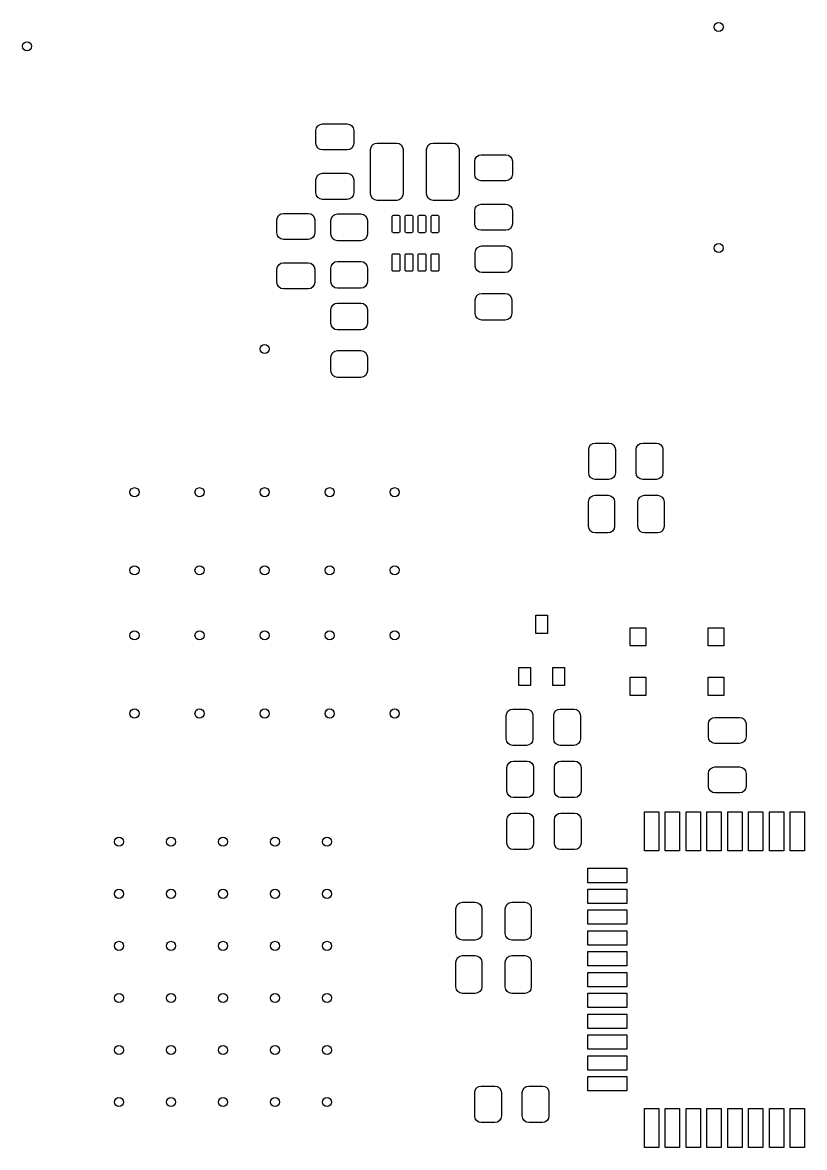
# Model space of a CAD drawing. Header units: inches. Extents: x 0.38 to 5.32, y 0.14 to 3.22.
# Drawn here: x 0.383 to 1.566, y 1.424 to 3.126 of the extents above; entities that cross this region are included whole.
import ezdxf

# ---------------------------------------------------------------- set-up
doc = ezdxf.new("R2010")
doc.units = ezdxf.units.IN
doc.header["$MEASUREMENT"] = 0
doc.layers.add('BLACK', color=250, linetype='CONTINUOUS')

msp = doc.modelspace()

# ---------------------------------------------------------------- linework, layer by layer
at = {"layer": 'BLACK', "linetype": 'CONTINUOUS'}
for p, q in [((0.8272, 2.9628), (0.828, 2.9666)), ((0.8272, 2.9431), (0.8272, 2.9628)), ((0.828, 2.9666), (0.8301, 2.9698)), ((0.8301, 2.9698), (0.8333, 2.9719)), ((0.8333, 2.9719), (0.837, 2.9727)), ((0.837, 2.9727), (0.8744, 2.9727)), ((0.8744, 2.9727), (0.8782, 2.9719)), ((0.8782, 2.9719), (0.8814, 2.9698)), ((0.8814, 2.9698), (0.8835, 2.9666)), ((0.8835, 2.9666), (0.8843, 2.9628)), ((0.8843, 2.9628), (0.8843, 2.9431)), ((0.828, 2.9394), (0.8272, 2.9431)), ((0.8301, 2.9362), (0.828, 2.9394)), ((0.8333, 2.9341), (0.8301, 2.9362)), ((0.837, 2.9333), (0.8333, 2.9341)), ((0.8744, 2.9333), (0.837, 2.9333)), ((0.8782, 2.9341), (0.8744, 2.9333)), ((0.8814, 2.9362), (0.8782, 2.9341)), ((0.8835, 2.9394), (0.8814, 2.9362)), ((0.8843, 2.9431), (0.8835, 2.9394)), ((0.9099, 2.9338), (0.9106, 2.9376)), ((0.9099, 2.8669), (0.9099, 2.9338)), ((0.9106, 2.9376), (0.9128, 2.9408)), ((0.9128, 2.9408), (0.916, 2.9429)), ((0.916, 2.9429), (0.9197, 2.9436)), ((0.9197, 2.9436), (0.9493, 2.9436)), ((0.9493, 2.9436), (0.953, 2.9429)), ((0.953, 2.9429), (0.9562, 2.9408)), ((0.9562, 2.9408), (0.9583, 2.9376)), ((0.9583, 2.9376), (0.9591, 2.9338)), ((0.9591, 2.9338), (0.9591, 2.8669)), ((0.9945, 2.9338), (0.9953, 2.9376)), ((0.9945, 2.8669), (0.9945, 2.9338)), ((0.9953, 2.9376), (0.9974, 2.9408)), ((0.9974, 2.9408), (1.0006, 2.9429)), ((1.0006, 2.9429), (1.0044, 2.9436)), ((1.0044, 2.9436), (1.0339, 2.9436)), ((1.0339, 2.9436), (1.0377, 2.9429)), ((1.0377, 2.9429), (1.0409, 2.9408)), ((1.0409, 2.9408), (1.043, 2.9376)), ((1.043, 2.9376), (1.0437, 2.9338)), ((1.0437, 2.9338), (1.0437, 2.8669)), ((1.0674, 2.9161), (1.0681, 2.9198)), ((1.0674, 2.8964), (1.0674, 2.9161)), ((1.0681, 2.9198), (1.0702, 2.923)), ((1.0702, 2.923), (1.0734, 2.9252)), ((1.0734, 2.9252), (1.0772, 2.9259)), ((1.0772, 2.9259), (1.1146, 2.9259)), ((1.1146, 2.9259), (1.1184, 2.9252)), ((1.1184, 2.9252), (1.1216, 2.923)), ((1.1216, 2.923), (1.1237, 2.9198)), ((1.1237, 2.9198), (1.1244, 2.9161)), ((1.1244, 2.9161), (1.1244, 2.8964)), ((0.828, 2.8918), (0.8301, 2.895)), ((0.8301, 2.895), (0.8333, 2.8971)), ((0.8333, 2.8971), (0.837, 2.8979)), ((0.837, 2.8979), (0.8744, 2.8979)), ((0.8744, 2.8979), (0.8782, 2.8971)), ((0.8782, 2.8971), (0.8814, 2.895)), ((0.8814, 2.895), (0.8835, 2.8918)), ((1.0681, 2.8926), (1.0674, 2.8964)), ((1.1244, 2.8964), (1.1237, 2.8926)), ((0.8272, 2.888), (0.828, 2.8918)), ((0.8272, 2.8683), (0.8272, 2.888)), ((0.8835, 2.8918), (0.8843, 2.888)), ((0.8843, 2.888), (0.8843, 2.8683)), ((1.0702, 2.8894), (1.0681, 2.8926)), ((1.0734, 2.8873), (1.0702, 2.8894)), ((1.0772, 2.8866), (1.0734, 2.8873)), ((1.1146, 2.8866), (1.0772, 2.8866)), ((1.1184, 2.8873), (1.1146, 2.8866)), ((1.1216, 2.8894), (1.1184, 2.8873)), ((1.1237, 2.8926), (1.1216, 2.8894)), ((0.828, 2.8646), (0.8272, 2.8683)), ((0.8301, 2.8614), (0.828, 2.8646)), ((0.8333, 2.8593), (0.8301, 2.8614)), ((0.837, 2.8585), (0.8333, 2.8593)), ((0.8782, 2.8593), (0.8744, 2.8585)), ((0.8814, 2.8614), (0.8782, 2.8593)), ((0.8835, 2.8646), (0.8814, 2.8614)), ((0.8843, 2.8683), (0.8835, 2.8646)), ((0.9106, 2.8631), (0.9099, 2.8669)), ((0.9128, 2.8599), (0.9106, 2.8631)), ((0.916, 2.8578), (0.9128, 2.8599)), ((0.9562, 2.8599), (0.953, 2.8578)), ((0.9583, 2.8631), (0.9562, 2.8599)), ((0.9591, 2.8669), (0.9583, 2.8631)), ((0.9953, 2.8631), (0.9945, 2.8669)), ((0.9974, 2.8599), (0.9953, 2.8631)), ((1.0006, 2.8578), (0.9974, 2.8599)), ((1.0409, 2.8599), (1.0377, 2.8578)), ((1.043, 2.8631), (1.0409, 2.8599)), ((1.0437, 2.8669), (1.043, 2.8631)), ((0.8744, 2.8585), (0.837, 2.8585)), ((0.9197, 2.857), (0.916, 2.8578)), ((0.9493, 2.857), (0.9197, 2.857)), ((0.953, 2.8578), (0.9493, 2.857)), ((1.0044, 2.857), (1.0006, 2.8578)), ((1.0339, 2.857), (1.0044, 2.857)), ((1.0377, 2.8578), (1.0339, 2.857)), ((1.0674, 2.8413), (1.0681, 2.845)), ((1.0681, 2.845), (1.0702, 2.8482)), ((1.0702, 2.8482), (1.0734, 2.8504)), ((1.0734, 2.8504), (1.0772, 2.8511)), ((1.0772, 2.8511), (1.1146, 2.8511)), ((1.1146, 2.8511), (1.1184, 2.8504)), ((1.1184, 2.8504), (1.1216, 2.8482)), ((1.1216, 2.8482), (1.1237, 2.845)), ((1.1237, 2.845), (1.1244, 2.8413)), ((0.7681, 2.8275), (0.7689, 2.8313)), ((0.7681, 2.8078), (0.7681, 2.8275)), ((0.7689, 2.8313), (0.771, 2.8345)), ((0.771, 2.8345), (0.7742, 2.8366)), ((0.7742, 2.8366), (0.778, 2.8373)), ((0.778, 2.8373), (0.8154, 2.8373)), ((0.8154, 2.8373), (0.8192, 2.8366)), ((0.8192, 2.8366), (0.8224, 2.8345)), ((0.8224, 2.8345), (0.8245, 2.8313)), ((0.8245, 2.8313), (0.8252, 2.8275)), ((0.8252, 2.8275), (0.8252, 2.8078)), ((0.8498, 2.8265), (0.8506, 2.8303)), ((0.8498, 2.8058), (0.8498, 2.8265)), ((0.8506, 2.8303), (0.8527, 2.8335)), ((0.8527, 2.8335), (0.8559, 2.8356)), ((0.8559, 2.8356), (0.8597, 2.8364)), ((0.8597, 2.8364), (0.8951, 2.8364)), ((0.8951, 2.8364), (0.8989, 2.8356)), ((0.8989, 2.8356), (0.9021, 2.8335)), ((0.9021, 2.8335), (0.9042, 2.8303)), ((0.9042, 2.8303), (0.905, 2.8265)), ((0.905, 2.8265), (0.905, 2.8058)), ((0.9424, 2.8324), (0.9425, 2.8332)), ((0.9424, 2.81), (0.9424, 2.8324)), ((0.9425, 2.8332), (0.9429, 2.8338)), ((0.9429, 2.8338), (0.9436, 2.8342)), ((0.9436, 2.8342), (0.9443, 2.8344)), ((0.9443, 2.8344), (0.9522, 2.8344)), ((0.9522, 2.8344), (0.953, 2.8342)), ((0.953, 2.8342), (0.9536, 2.8338)), ((0.9536, 2.8338), (0.954, 2.8332)), ((0.954, 2.8332), (0.9542, 2.8324)), ((0.9542, 2.8324), (0.9542, 2.81)), ((0.962, 2.8324), (0.9622, 2.8332)), ((0.962, 2.81), (0.962, 2.8324)), ((0.9622, 2.8332), (0.9626, 2.8338)), ((0.9626, 2.8338), (0.9633, 2.8342)), ((0.9633, 2.8342), (0.964, 2.8344)), ((0.964, 2.8344), (0.9719, 2.8344)), ((0.9719, 2.8344), (0.9726, 2.8342)), ((0.9726, 2.8342), (0.9733, 2.8338)), ((0.9733, 2.8338), (0.9737, 2.8332)), ((0.9737, 2.8332), (0.9739, 2.8324)), ((0.9739, 2.8324), (0.9739, 2.81)), ((0.9817, 2.8324), (0.9819, 2.8332)), ((0.9817, 2.81), (0.9817, 2.8324)), ((0.9819, 2.8332), (0.9823, 2.8338)), ((0.9823, 2.8338), (0.9829, 2.8342)), ((0.9829, 2.8342), (0.9837, 2.8344)), ((0.9837, 2.8344), (0.9916, 2.8344)), ((0.9916, 2.8344), (0.9923, 2.8342)), ((0.9923, 2.8342), (0.993, 2.8338)), ((0.993, 2.8338), (0.9934, 2.8332)), ((0.9934, 2.8332), (0.9935, 2.8324)), ((0.9935, 2.8324), (0.9935, 2.81)), ((1.0014, 2.8324), (1.0016, 2.8332)), ((1.0014, 2.81), (1.0014, 2.8324)), ((1.0016, 2.8332), (1.002, 2.8338)), ((1.002, 2.8338), (1.0026, 2.8342)), ((1.0026, 2.8342), (1.0034, 2.8344)), ((1.0034, 2.8344), (1.0113, 2.8344)), ((1.0113, 2.8344), (1.012, 2.8342)), ((1.012, 2.8342), (1.0127, 2.8338)), ((1.0127, 2.8338), (1.0131, 2.8332)), ((1.0131, 2.8332), (1.0132, 2.8324)), ((1.0132, 2.8324), (1.0132, 2.81)), ((1.0674, 2.8216), (1.0674, 2.8413)), ((1.1244, 2.8413), (1.1244, 2.8216)), ((0.7689, 2.804), (0.7681, 2.8078)), ((0.8252, 2.8078), (0.8245, 2.804)), ((0.9425, 2.8092), (0.9424, 2.81)), ((0.9429, 2.8086), (0.9425, 2.8092)), ((0.9436, 2.8082), (0.9429, 2.8086)), ((0.9443, 2.808), (0.9436, 2.8082)), ((0.9522, 2.808), (0.9443, 2.808)), ((0.953, 2.8082), (0.9522, 2.808)), ((0.9536, 2.8086), (0.953, 2.8082)), ((0.954, 2.8092), (0.9536, 2.8086)), ((0.9542, 2.81), (0.954, 2.8092)), ((0.9622, 2.8092), (0.962, 2.81)), ((0.9626, 2.8086), (0.9622, 2.8092)), ((0.9633, 2.8082), (0.9626, 2.8086)), ((0.964, 2.808), (0.9633, 2.8082)), ((0.9719, 2.808), (0.964, 2.808)), ((0.9726, 2.8082), (0.9719, 2.808)), ((0.9733, 2.8086), (0.9726, 2.8082)), ((0.9737, 2.8092), (0.9733, 2.8086)), ((0.9739, 2.81), (0.9737, 2.8092)), ((0.9819, 2.8092), (0.9817, 2.81)), ((0.9823, 2.8086), (0.9819, 2.8092)), ((0.9829, 2.8082), (0.9823, 2.8086)), ((0.9837, 2.808), (0.9829, 2.8082)), ((0.9916, 2.808), (0.9837, 2.808)), ((0.9923, 2.8082), (0.9916, 2.808)), ((0.993, 2.8086), (0.9923, 2.8082)), ((0.9934, 2.8092), (0.993, 2.8086)), ((0.9935, 2.81), (0.9934, 2.8092)), ((1.0016, 2.8092), (1.0014, 2.81)), ((1.002, 2.8086), (1.0016, 2.8092)), ((1.0026, 2.8082), (1.002, 2.8086)), ((1.0034, 2.808), (1.0026, 2.8082)), ((1.0113, 2.808), (1.0034, 2.808)), ((1.012, 2.8082), (1.0113, 2.808)), ((1.0127, 2.8086), (1.012, 2.8082)), ((1.0131, 2.8092), (1.0127, 2.8086)), ((1.0132, 2.81), (1.0131, 2.8092)), ((1.0681, 2.8178), (1.0674, 2.8216)), ((1.0702, 2.8146), (1.0681, 2.8178)), ((1.0734, 2.8125), (1.0702, 2.8146)), ((1.0772, 2.8118), (1.0734, 2.8125)), ((1.1146, 2.8118), (1.0772, 2.8118)), ((1.1184, 2.8125), (1.1146, 2.8118)), ((1.1216, 2.8146), (1.1184, 2.8125)), ((1.1237, 2.8178), (1.1216, 2.8146)), ((1.1244, 2.8216), (1.1237, 2.8178)), ((0.771, 2.8009), (0.7689, 2.804)), ((0.7742, 2.7987), (0.771, 2.8009)), ((0.778, 2.798), (0.7742, 2.7987)), ((0.8154, 2.798), (0.778, 2.798)), ((0.8192, 2.7987), (0.8154, 2.798)), ((0.8224, 2.8009), (0.8192, 2.7987)), ((0.8245, 2.804), (0.8224, 2.8009)), ((0.8506, 2.8021), (0.8498, 2.8058)), ((0.8527, 2.7989), (0.8506, 2.8021)), ((0.8559, 2.7968), (0.8527, 2.7989)), ((0.8597, 2.796), (0.8559, 2.7968)), ((0.8951, 2.796), (0.8597, 2.796)), ((0.8989, 2.7968), (0.8951, 2.796)), ((0.9021, 2.7989), (0.8989, 2.7968)), ((0.9042, 2.8021), (0.9021, 2.7989)), ((0.905, 2.8058), (0.9042, 2.8021)), ((0.9424, 2.7742), (0.9425, 2.7749)), ((0.9424, 2.7517), (0.9424, 2.7742)), ((0.9425, 2.7749), (0.9429, 2.7755)), ((0.9429, 2.7755), (0.9436, 2.776)), ((0.9436, 2.776), (0.9443, 2.7761)), ((0.9443, 2.7761), (0.9522, 2.7761)), ((0.9522, 2.7761), (0.953, 2.776)), ((0.953, 2.776), (0.9536, 2.7755)), ((0.9536, 2.7755), (0.954, 2.7749)), ((0.954, 2.7749), (0.9542, 2.7742)), ((0.9542, 2.7742), (0.9542, 2.7517)), ((0.962, 2.7742), (0.9622, 2.7749)), ((0.962, 2.7517), (0.962, 2.7742)), ((0.9622, 2.7749), (0.9626, 2.7755)), ((0.9626, 2.7755), (0.9633, 2.776)), ((0.9633, 2.776), (0.964, 2.7761)), ((0.964, 2.7761), (0.9719, 2.7761)), ((0.9719, 2.7761), (0.9726, 2.776)), ((0.9726, 2.776), (0.9733, 2.7755)), ((0.9733, 2.7755), (0.9737, 2.7749)), ((0.9737, 2.7749), (0.9739, 2.7742)), ((0.9739, 2.7742), (0.9739, 2.7517)), ((0.9817, 2.7742), (0.9819, 2.7749)), ((0.9817, 2.7517), (0.9817, 2.7742)), ((0.9819, 2.7749), (0.9823, 2.7755)), ((0.9823, 2.7755), (0.9829, 2.776)), ((0.9829, 2.776), (0.9837, 2.7761)), ((0.9837, 2.7761), (0.9916, 2.7761)), ((0.9916, 2.7761), (0.9923, 2.776)), ((0.9923, 2.776), (0.993, 2.7755)), ((0.993, 2.7755), (0.9934, 2.7749)), ((0.9934, 2.7749), (0.9935, 2.7742)), ((0.9935, 2.7742), (0.9935, 2.7517)), ((1.0014, 2.7742), (1.0016, 2.7749)), ((1.0014, 2.7517), (1.0014, 2.7742)), ((1.0016, 2.7749), (1.002, 2.7755)), ((1.002, 2.7755), (1.0026, 2.776)), ((1.0026, 2.776), (1.0034, 2.7761)), ((1.0034, 2.7761), (1.0113, 2.7761)), ((1.0113, 2.7761), (1.012, 2.776)), ((1.012, 2.776), (1.0127, 2.7755)), ((1.0127, 2.7755), (1.0131, 2.7749)), ((1.0131, 2.7749), (1.0132, 2.7742)), ((1.0132, 2.7742), (1.0132, 2.7517)), ((1.0683, 2.7783), (1.0691, 2.7821)), ((1.0683, 2.7576), (1.0683, 2.7783)), ((1.0691, 2.7821), (1.0712, 2.7852)), ((1.0712, 2.7852), (1.0744, 2.7874)), ((1.0744, 2.7874), (1.0782, 2.7881)), ((1.0782, 2.7881), (1.1136, 2.7881)), ((1.1136, 2.7881), (1.1174, 2.7874)), ((1.1174, 2.7874), (1.1206, 2.7852)), ((1.1206, 2.7852), (1.1227, 2.7821)), ((1.1227, 2.7821), (1.1235, 2.7783)), ((1.1235, 2.7783), (1.1235, 2.7576)), ((0.7689, 2.7565), (0.771, 2.7597)), ((0.771, 2.7597), (0.7742, 2.7618)), ((0.7742, 2.7618), (0.778, 2.7625)), ((0.778, 2.7625), (0.8154, 2.7625)), ((0.8154, 2.7625), (0.8192, 2.7618)), ((0.8192, 2.7618), (0.8224, 2.7597)), ((0.8224, 2.7597), (0.8245, 2.7565)), ((0.8498, 2.7547), (0.8506, 2.7584)), ((0.8506, 2.7584), (0.8527, 2.7616)), ((0.8527, 2.7616), (0.8559, 2.7638)), ((0.8559, 2.7638), (0.8597, 2.7645)), ((0.8597, 2.7645), (0.8951, 2.7645)), ((0.8951, 2.7645), (0.8989, 2.7638)), ((0.8989, 2.7638), (0.9021, 2.7616)), ((0.9021, 2.7616), (0.9042, 2.7584)), ((0.9042, 2.7584), (0.905, 2.7547)), ((1.0691, 2.7539), (1.0683, 2.7576)), ((1.1235, 2.7576), (1.1227, 2.7539)), ((0.7681, 2.7527), (0.7689, 2.7565)), ((0.7681, 2.733), (0.7681, 2.7527)), ((0.8245, 2.7565), (0.8252, 2.7527)), ((0.8252, 2.7527), (0.8252, 2.733)), ((0.8498, 2.734), (0.8498, 2.7547)), ((0.905, 2.7547), (0.905, 2.734)), ((0.9425, 2.751), (0.9424, 2.7517)), ((0.9429, 2.7503), (0.9425, 2.751)), ((0.9436, 2.7499), (0.9429, 2.7503)), ((0.9443, 2.7497), (0.9436, 2.7499)), ((0.9522, 2.7497), (0.9443, 2.7497)), ((0.953, 2.7499), (0.9522, 2.7497)), ((0.9536, 2.7503), (0.953, 2.7499)), ((0.954, 2.751), (0.9536, 2.7503)), ((0.9542, 2.7517), (0.954, 2.751)), ((0.9622, 2.751), (0.962, 2.7517)), ((0.9626, 2.7503), (0.9622, 2.751)), ((0.9633, 2.7499), (0.9626, 2.7503)), ((0.964, 2.7497), (0.9633, 2.7499)), ((0.9719, 2.7497), (0.964, 2.7497)), ((0.9726, 2.7499), (0.9719, 2.7497)), ((0.9733, 2.7503), (0.9726, 2.7499)), ((0.9737, 2.751), (0.9733, 2.7503)), ((0.9739, 2.7517), (0.9737, 2.751)), ((0.9819, 2.751), (0.9817, 2.7517)), ((0.9823, 2.7503), (0.9819, 2.751)), ((0.9829, 2.7499), (0.9823, 2.7503)), ((0.9837, 2.7497), (0.9829, 2.7499)), ((0.9916, 2.7497), (0.9837, 2.7497)), ((0.9923, 2.7499), (0.9916, 2.7497)), ((0.993, 2.7503), (0.9923, 2.7499)), ((0.9934, 2.751), (0.993, 2.7503)), ((0.9935, 2.7517), (0.9934, 2.751)), ((1.0016, 2.751), (1.0014, 2.7517)), ((1.002, 2.7503), (1.0016, 2.751)), ((1.0026, 2.7499), (1.002, 2.7503)), ((1.0034, 2.7497), (1.0026, 2.7499)), ((1.0113, 2.7497), (1.0034, 2.7497)), ((1.012, 2.7499), (1.0113, 2.7497)), ((1.0127, 2.7503), (1.012, 2.7499)), ((1.0131, 2.751), (1.0127, 2.7503)), ((1.0132, 2.7517), (1.0131, 2.751)), ((1.0712, 2.7507), (1.0691, 2.7539)), ((1.0744, 2.7485), (1.0712, 2.7507)), ((1.0782, 2.7478), (1.0744, 2.7485)), ((1.1136, 2.7478), (1.0782, 2.7478)), ((1.1174, 2.7485), (1.1136, 2.7478)), ((1.1206, 2.7507), (1.1174, 2.7485)), ((1.1227, 2.7539), (1.1206, 2.7507)), ((0.7689, 2.7292), (0.7681, 2.733)), ((0.771, 2.7261), (0.7689, 2.7292)), ((0.7742, 2.7239), (0.771, 2.7261)), ((0.778, 2.7232), (0.7742, 2.7239)), ((0.8154, 2.7232), (0.778, 2.7232)), ((0.8192, 2.7239), (0.8154, 2.7232)), ((0.8224, 2.7261), (0.8192, 2.7239)), ((0.8245, 2.7292), (0.8224, 2.7261)), ((0.8252, 2.733), (0.8245, 2.7292)), ((0.8506, 2.7302), (0.8498, 2.734)), ((0.8527, 2.727), (0.8506, 2.7302)), ((0.8559, 2.7249), (0.8527, 2.727)), ((0.8597, 2.7242), (0.8559, 2.7249)), ((0.8951, 2.7242), (0.8597, 2.7242)), ((0.8989, 2.7249), (0.8951, 2.7242)), ((0.9021, 2.727), (0.8989, 2.7249)), ((0.9042, 2.7302), (0.9021, 2.727)), ((0.905, 2.734), (0.9042, 2.7302)), ((1.0683, 2.7064), (1.0691, 2.7102)), ((1.0683, 2.6858), (1.0683, 2.7064)), ((1.0691, 2.7102), (1.0712, 2.7134)), ((1.0712, 2.7134), (1.0744, 2.7155)), ((1.0744, 2.7155), (1.0782, 2.7163)), ((1.0782, 2.7163), (1.1136, 2.7163)), ((1.1136, 2.7163), (1.1174, 2.7155)), ((1.1174, 2.7155), (1.1206, 2.7134)), ((1.1206, 2.7134), (1.1227, 2.7102)), ((1.1227, 2.7102), (1.1235, 2.7064)), ((1.1235, 2.7064), (1.1235, 2.6858)), ((0.8498, 2.6917), (0.8506, 2.6954)), ((0.8498, 2.671), (0.8498, 2.6917)), ((0.8506, 2.6954), (0.8527, 2.6986)), ((0.8527, 2.6986), (0.8559, 2.7008)), ((0.8559, 2.7008), (0.8597, 2.7015)), ((0.8597, 2.7015), (0.8951, 2.7015)), ((0.8951, 2.7015), (0.8989, 2.7008)), ((0.8989, 2.7008), (0.9021, 2.6986)), ((0.9021, 2.6986), (0.9042, 2.6954)), ((0.9042, 2.6954), (0.905, 2.6917)), ((0.905, 2.6917), (0.905, 2.671)), ((1.0691, 2.682), (1.0683, 2.6858)), ((1.0712, 2.6788), (1.0691, 2.682)), ((1.0744, 2.6767), (1.0712, 2.6788)), ((1.0782, 2.6759), (1.0744, 2.6767)), ((1.1136, 2.6759), (1.0782, 2.6759)), ((1.1174, 2.6767), (1.1136, 2.6759)), ((1.1206, 2.6788), (1.1174, 2.6767)), ((1.1227, 2.682), (1.1206, 2.6788)), ((1.1235, 2.6858), (1.1227, 2.682)), ((0.8506, 2.6672), (0.8498, 2.671)), ((0.8527, 2.664), (0.8506, 2.6672)), ((0.8559, 2.6619), (0.8527, 2.664)), ((0.8597, 2.6612), (0.8559, 2.6619)), ((0.8951, 2.6612), (0.8597, 2.6612)), ((0.8989, 2.6619), (0.8951, 2.6612)), ((0.9021, 2.664), (0.8989, 2.6619)), ((0.9042, 2.6672), (0.9021, 2.664)), ((0.905, 2.671), (0.9042, 2.6672)), ((0.8498, 2.6198), (0.8506, 2.6236)), ((0.8506, 2.6236), (0.8527, 2.6268)), ((0.8527, 2.6268), (0.8559, 2.6289)), ((0.8559, 2.6289), (0.8597, 2.6297)), ((0.8597, 2.6297), (0.8951, 2.6297)), ((0.8951, 2.6297), (0.8989, 2.6289)), ((0.8989, 2.6289), (0.9021, 2.6268)), ((0.9021, 2.6268), (0.9042, 2.6236)), ((0.9042, 2.6236), (0.905, 2.6198)), ((0.8498, 2.5992), (0.8498, 2.6198)), ((0.905, 2.6198), (0.905, 2.5992)), ((0.8506, 2.5954), (0.8498, 2.5992)), ((0.8527, 2.5922), (0.8506, 2.5954)), ((0.8559, 2.5901), (0.8527, 2.5922)), ((0.8597, 2.5893), (0.8559, 2.5901)), ((0.8951, 2.5893), (0.8597, 2.5893)), ((0.8989, 2.5901), (0.8951, 2.5893)), ((0.9021, 2.5922), (0.8989, 2.5901)), ((0.9042, 2.5954), (0.9021, 2.5922)), ((0.905, 2.5992), (0.9042, 2.5954)), ((1.2406, 2.4839), (1.2427, 2.4871)), ((1.2427, 2.4871), (1.2459, 2.4893)), ((1.2459, 2.4893), (1.2496, 2.49)), ((1.2496, 2.49), (1.2703, 2.49)), ((1.2703, 2.49), (1.2741, 2.4893)), ((1.2741, 2.4893), (1.2773, 2.4871)), ((1.2773, 2.4871), (1.2794, 2.4839)), ((1.3124, 2.4839), (1.3145, 2.4871)), ((1.3145, 2.4871), (1.3177, 2.4893)), ((1.3177, 2.4893), (1.3215, 2.49)), ((1.3215, 2.49), (1.3422, 2.49)), ((1.3422, 2.49), (1.3459, 2.4893)), ((1.3459, 2.4893), (1.3491, 2.4871)), ((1.3491, 2.4871), (1.3513, 2.4839)), ((1.2398, 2.4802), (1.2406, 2.4839)), ((1.2398, 2.4447), (1.2398, 2.4802)), ((1.2794, 2.4839), (1.2802, 2.4802)), ((1.2802, 2.4802), (1.2802, 2.4447)), ((1.3117, 2.4802), (1.3124, 2.4839)), ((1.3117, 2.4447), (1.3117, 2.4802)), ((1.3513, 2.4839), (1.352, 2.4802)), ((1.352, 2.4802), (1.352, 2.4447)), ((1.2406, 2.441), (1.2398, 2.4447)), ((1.2427, 2.4378), (1.2406, 2.441)), ((1.2459, 2.4356), (1.2427, 2.4378)), ((1.2496, 2.4349), (1.2459, 2.4356)), ((1.2703, 2.4349), (1.2496, 2.4349)), ((1.2741, 2.4356), (1.2703, 2.4349)), ((1.2773, 2.4378), (1.2741, 2.4356)), ((1.2794, 2.441), (1.2773, 2.4378)), ((1.2802, 2.4447), (1.2794, 2.441)), ((1.3124, 2.441), (1.3117, 2.4447)), ((1.3145, 2.4378), (1.3124, 2.441)), ((1.3177, 2.4356), (1.3145, 2.4378)), ((1.3215, 2.4349), (1.3177, 2.4356)), ((1.3422, 2.4349), (1.3215, 2.4349)), ((1.3459, 2.4356), (1.3422, 2.4349)), ((1.3491, 2.4378), (1.3459, 2.4356)), ((1.3513, 2.441), (1.3491, 2.4378)), ((1.352, 2.4447), (1.3513, 2.441)), ((1.2396, 2.4012), (1.2404, 2.405)), ((1.2396, 2.3638), (1.2396, 2.4012)), ((1.2404, 2.405), (1.2425, 2.4082)), ((1.2425, 2.4082), (1.2457, 2.4103)), ((1.2457, 2.4103), (1.2494, 2.4111)), ((1.2494, 2.4111), (1.2691, 2.4111)), ((1.2691, 2.4111), (1.2729, 2.4103)), ((1.2729, 2.4103), (1.2761, 2.4082)), ((1.2761, 2.4082), (1.2782, 2.405)), ((1.2782, 2.405), (1.279, 2.4012)), ((1.279, 2.4012), (1.279, 2.3638)), ((1.3144, 2.4012), (1.3152, 2.405)), ((1.3144, 2.3638), (1.3144, 2.4012)), ((1.3152, 2.405), (1.3173, 2.4082)), ((1.3173, 2.4082), (1.3205, 2.4103)), ((1.3205, 2.4103), (1.3243, 2.4111)), ((1.3243, 2.4111), (1.3439, 2.4111)), ((1.3439, 2.4111), (1.3477, 2.4103)), ((1.3477, 2.4103), (1.3509, 2.4082)), ((1.3509, 2.4082), (1.353, 2.405)), ((1.353, 2.405), (1.3538, 2.4012)), ((1.3538, 2.4012), (1.3538, 2.3638)), ((1.2404, 2.3601), (1.2396, 2.3638)), ((1.2425, 2.3569), (1.2404, 2.3601)), ((1.2457, 2.3547), (1.2425, 2.3569)), ((1.2494, 2.354), (1.2457, 2.3547)), ((1.2691, 2.354), (1.2494, 2.354)), ((1.2729, 2.3547), (1.2691, 2.354)), ((1.2761, 2.3569), (1.2729, 2.3547)), ((1.2782, 2.3601), (1.2761, 2.3569)), ((1.279, 2.3638), (1.2782, 2.3601)), ((1.3152, 2.3601), (1.3144, 2.3638)), ((1.3173, 2.3569), (1.3152, 2.3601)), ((1.3205, 2.3547), (1.3173, 2.3569)), ((1.3243, 2.354), (1.3205, 2.3547)), ((1.3439, 2.354), (1.3243, 2.354)), ((1.3477, 2.3547), (1.3439, 2.354)), ((1.3509, 2.3569), (1.3477, 2.3547)), ((1.353, 2.3601), (1.3509, 2.3569)), ((1.3538, 2.3638), (1.353, 2.3601)), ((1.1599, 2.2018), (1.1599, 2.2294)), ((1.1599, 2.2294), (1.1776, 2.2294)), ((1.1776, 2.2294), (1.1776, 2.2018)), ((1.1776, 2.2018), (1.1599, 2.2018)), ((1.3026, 2.1831), (1.3026, 2.2107)), ((1.3026, 2.2107), (1.3262, 2.2107)), ((1.3262, 2.2107), (1.3262, 2.1831)), ((1.4207, 2.1831), (1.4207, 2.2107)), ((1.4207, 2.2107), (1.4443, 2.2107)), ((1.4443, 2.2107), (1.4443, 2.1831)), ((1.3262, 2.1831), (1.3026, 2.1831)), ((1.4443, 2.1831), (1.4207, 2.1831)), ((1.1343, 2.1231), (1.1343, 2.1506)), ((1.1343, 2.1506), (1.152, 2.1506)), ((1.152, 2.1506), (1.152, 2.1231)), ((1.1855, 2.1231), (1.1855, 2.1506)), ((1.1855, 2.1506), (1.2032, 2.1506)), ((1.2032, 2.1506), (1.2032, 2.1231)), ((1.3026, 2.1083), (1.3026, 2.1359)), ((1.3026, 2.1359), (1.3262, 2.1359)), ((1.3262, 2.1359), (1.3262, 2.1083)), ((1.4207, 2.1083), (1.4207, 2.1359)), ((1.4207, 2.1359), (1.4443, 2.1359)), ((1.4443, 2.1359), (1.4443, 2.1083)), ((1.152, 2.1231), (1.1343, 2.1231)), ((1.2032, 2.1231), (1.1855, 2.1231)), ((1.3262, 2.1083), (1.3026, 2.1083)), ((1.4443, 2.1083), (1.4207, 2.1083)), ((1.1151, 2.0778), (1.1158, 2.0816)), ((1.1151, 2.0424), (1.1151, 2.0778)), ((1.1158, 2.0816), (1.118, 2.0848)), ((1.118, 2.0848), (1.1212, 2.0869)), ((1.1212, 2.0869), (1.1249, 2.0876)), ((1.1249, 2.0876), (1.1456, 2.0876)), ((1.1456, 2.0876), (1.1494, 2.0869)), ((1.1494, 2.0869), (1.1526, 2.0848)), ((1.1526, 2.0848), (1.1547, 2.0816)), ((1.1547, 2.0816), (1.1555, 2.0778)), ((1.1555, 2.0778), (1.1555, 2.0424)), ((1.1869, 2.0778), (1.1877, 2.0816)), ((1.1869, 2.0424), (1.1869, 2.0778)), ((1.1877, 2.0816), (1.1898, 2.0848)), ((1.1898, 2.0848), (1.193, 2.0869)), ((1.193, 2.0869), (1.1968, 2.0876)), ((1.1968, 2.0876), (1.2175, 2.0876)), ((1.2175, 2.0876), (1.2212, 2.0869)), ((1.2212, 2.0869), (1.2244, 2.0848)), ((1.2244, 2.0848), (1.2266, 2.0816)), ((1.2266, 2.0816), (1.2273, 2.0778)), ((1.2273, 2.0778), (1.2273, 2.0424)), ((1.421, 2.0651), (1.4217, 2.0689)), ((1.421, 2.0454), (1.421, 2.0651)), ((1.4217, 2.0689), (1.4239, 2.0721)), ((1.4239, 2.0721), (1.4271, 2.0742)), ((1.4271, 2.0742), (1.4308, 2.0749)), ((1.4308, 2.0749), (1.4682, 2.0749)), ((1.4682, 2.0749), (1.472, 2.0742)), ((1.472, 2.0742), (1.4752, 2.0721)), ((1.4752, 2.0721), (1.4773, 2.0689)), ((1.4773, 2.0689), (1.4781, 2.0651)), ((1.4781, 2.0651), (1.4781, 2.0454)), ((1.1158, 2.0386), (1.1151, 2.0424)), ((1.1555, 2.0424), (1.1547, 2.0386)), ((1.1877, 2.0386), (1.1869, 2.0424)), ((1.2273, 2.0424), (1.2266, 2.0386)), ((1.4217, 2.0417), (1.421, 2.0454)), ((1.4781, 2.0454), (1.4773, 2.0417)), ((1.118, 2.0354), (1.1158, 2.0386)), ((1.1212, 2.0333), (1.118, 2.0354)), ((1.1249, 2.0325), (1.1212, 2.0333)), ((1.1456, 2.0325), (1.1249, 2.0325)), ((1.1494, 2.0333), (1.1456, 2.0325)), ((1.1526, 2.0354), (1.1494, 2.0333)), ((1.1547, 2.0386), (1.1526, 2.0354)), ((1.1898, 2.0354), (1.1877, 2.0386)), ((1.193, 2.0333), (1.1898, 2.0354)), ((1.1968, 2.0325), (1.193, 2.0333)), ((1.2175, 2.0325), (1.1968, 2.0325)), ((1.2212, 2.0333), (1.2175, 2.0325)), ((1.2244, 2.0354), (1.2212, 2.0333)), ((1.2266, 2.0386), (1.2244, 2.0354)), ((1.4239, 2.0385), (1.4217, 2.0417)), ((1.4271, 2.0363), (1.4239, 2.0385)), ((1.4308, 2.0356), (1.4271, 2.0363)), ((1.4682, 2.0356), (1.4308, 2.0356)), ((1.472, 2.0363), (1.4682, 2.0356)), ((1.4752, 2.0385), (1.472, 2.0363)), ((1.4773, 2.0417), (1.4752, 2.0385)), ((1.119, 2.006), (1.1222, 2.0081)), ((1.1222, 2.0081), (1.1259, 2.0089)), ((1.1259, 2.0089), (1.1466, 2.0089)), ((1.1466, 2.0089), (1.1504, 2.0081)), ((1.1504, 2.0081), (1.1536, 2.006)), ((1.1908, 2.006), (1.194, 2.0081)), ((1.194, 2.0081), (1.1978, 2.0089)), ((1.1978, 2.0089), (1.2184, 2.0089)), ((1.2184, 2.0089), (1.2222, 2.0081)), ((1.2222, 2.0081), (1.2254, 2.006)), ((1.1161, 1.9991), (1.1168, 2.0028)), ((1.1161, 1.9636), (1.1161, 1.9991)), ((1.1168, 2.0028), (1.119, 2.006)), ((1.1536, 2.006), (1.1557, 2.0028)), ((1.1557, 2.0028), (1.1564, 1.9991)), ((1.1564, 1.9991), (1.1564, 1.9636)), ((1.1879, 1.9991), (1.1887, 2.0028)), ((1.1879, 1.9636), (1.1879, 1.9991)), ((1.1887, 2.0028), (1.1908, 2.006)), ((1.2254, 2.006), (1.2275, 2.0028)), ((1.2275, 2.0028), (1.2283, 1.9991)), ((1.2283, 1.9991), (1.2283, 1.9636)), ((1.421, 1.9903), (1.4217, 1.9941)), ((1.4217, 1.9941), (1.4239, 1.9973)), ((1.4239, 1.9973), (1.4271, 1.9994)), ((1.4271, 1.9994), (1.4308, 2.0001)), ((1.4308, 2.0001), (1.4682, 2.0001)), ((1.4682, 2.0001), (1.472, 1.9994)), ((1.472, 1.9994), (1.4752, 1.9973)), ((1.4752, 1.9973), (1.4773, 1.9941)), ((1.4773, 1.9941), (1.4781, 1.9903)), ((1.421, 1.9706), (1.421, 1.9903)), ((1.4781, 1.9903), (1.4781, 1.9706)), ((1.1168, 1.9599), (1.1161, 1.9636)), ((1.119, 1.9567), (1.1168, 1.9599)), ((1.1557, 1.9599), (1.1536, 1.9567)), ((1.1564, 1.9636), (1.1557, 1.9599)), ((1.1887, 1.9599), (1.1879, 1.9636)), ((1.1908, 1.9567), (1.1887, 1.9599)), ((1.2275, 1.9599), (1.2254, 1.9567)), ((1.2283, 1.9636), (1.2275, 1.9599)), ((1.4217, 1.9668), (1.421, 1.9706)), ((1.4239, 1.9637), (1.4217, 1.9668)), ((1.4271, 1.9615), (1.4239, 1.9637)), ((1.4308, 1.9608), (1.4271, 1.9615)), ((1.4682, 1.9608), (1.4308, 1.9608)), ((1.472, 1.9615), (1.4682, 1.9608)), ((1.4752, 1.9637), (1.472, 1.9615)), ((1.4773, 1.9668), (1.4752, 1.9637)), ((1.4781, 1.9706), (1.4773, 1.9668)), ((1.1222, 1.9545), (1.119, 1.9567)), ((1.1259, 1.9538), (1.1222, 1.9545)), ((1.1466, 1.9538), (1.1259, 1.9538)), ((1.1504, 1.9545), (1.1466, 1.9538)), ((1.1536, 1.9567), (1.1504, 1.9545)), ((1.194, 1.9545), (1.1908, 1.9567)), ((1.1978, 1.9538), (1.194, 1.9545)), ((1.2184, 1.9538), (1.1978, 1.9538)), ((1.2222, 1.9545), (1.2184, 1.9538)), ((1.2254, 1.9567), (1.2222, 1.9545)), ((1.1161, 1.9203), (1.1168, 1.9241)), ((1.1168, 1.9241), (1.119, 1.9273)), ((1.119, 1.9273), (1.1222, 1.9294)), ((1.1222, 1.9294), (1.1259, 1.9302)), ((1.1259, 1.9302), (1.1466, 1.9302)), ((1.1466, 1.9302), (1.1504, 1.9294)), ((1.1504, 1.9294), (1.1536, 1.9273)), ((1.1536, 1.9273), (1.1557, 1.9241)), ((1.1557, 1.9241), (1.1564, 1.9203)), ((1.1879, 1.9203), (1.1887, 1.9241)), ((1.1887, 1.9241), (1.1908, 1.9273)), ((1.1908, 1.9273), (1.194, 1.9294)), ((1.194, 1.9294), (1.1978, 1.9302)), ((1.1978, 1.9302), (1.2184, 1.9302)), ((1.2184, 1.9302), (1.2222, 1.9294)), ((1.2222, 1.9294), (1.2254, 1.9273)), ((1.2254, 1.9273), (1.2275, 1.9241)), ((1.2275, 1.9241), (1.2283, 1.9203)), ((1.3243, 1.8733), (1.3243, 1.9323)), ((1.3243, 1.9323), (1.3459, 1.9323)), ((1.3459, 1.9323), (1.3459, 1.8733)), ((1.3557, 1.8733), (1.3557, 1.9323)), ((1.3557, 1.9323), (1.3774, 1.9323)), ((1.3774, 1.9323), (1.3774, 1.8733)), ((1.3872, 1.8733), (1.3872, 1.9323)), ((1.3872, 1.9323), (1.4089, 1.9323)), ((1.4089, 1.9323), (1.4089, 1.8733)), ((1.4187, 1.8733), (1.4187, 1.9323)), ((1.4187, 1.9323), (1.4404, 1.9323)), ((1.4404, 1.9323), (1.4404, 1.8733)), ((1.4502, 1.8733), (1.4502, 1.9323)), ((1.4502, 1.9323), (1.4719, 1.9323)), ((1.4719, 1.9323), (1.4719, 1.8733)), ((1.4817, 1.8733), (1.4817, 1.9323)), ((1.4817, 1.9323), (1.5034, 1.9323)), ((1.5034, 1.9323), (1.5034, 1.8733)), ((1.5132, 1.8733), (1.5132, 1.9323)), ((1.5132, 1.9323), (1.5349, 1.9323)), ((1.5349, 1.9323), (1.5349, 1.8733)), ((1.5447, 1.8733), (1.5447, 1.9323)), ((1.5447, 1.9323), (1.5664, 1.9323)), ((1.5664, 1.9323), (1.5664, 1.8733)), ((1.1161, 1.8849), (1.1161, 1.9203)), ((1.1564, 1.9203), (1.1564, 1.8849)), ((1.1879, 1.8849), (1.1879, 1.9203)), ((1.2283, 1.9203), (1.2283, 1.8849)), ((1.1168, 1.8811), (1.1161, 1.8849)), ((1.119, 1.8779), (1.1168, 1.8811)), ((1.1222, 1.8758), (1.119, 1.8779)), ((1.1259, 1.875), (1.1222, 1.8758)), ((1.1466, 1.875), (1.1259, 1.875)), ((1.1504, 1.8758), (1.1466, 1.875)), ((1.1536, 1.8779), (1.1504, 1.8758)), ((1.1557, 1.8811), (1.1536, 1.8779)), ((1.1564, 1.8849), (1.1557, 1.8811)), ((1.1887, 1.8811), (1.1879, 1.8849)), ((1.1908, 1.8779), (1.1887, 1.8811)), ((1.194, 1.8758), (1.1908, 1.8779)), ((1.1978, 1.875), (1.194, 1.8758)), ((1.2184, 1.875), (1.1978, 1.875)), ((1.2222, 1.8758), (1.2184, 1.875)), ((1.2254, 1.8779), (1.2222, 1.8758)), ((1.2275, 1.8811), (1.2254, 1.8779)), ((1.2283, 1.8849), (1.2275, 1.8811)), ((1.3459, 1.8733), (1.3243, 1.8733)), ((1.3774, 1.8733), (1.3557, 1.8733)), ((1.4089, 1.8733), (1.3872, 1.8733)), ((1.4404, 1.8733), (1.4187, 1.8733)), ((1.4719, 1.8733), (1.4502, 1.8733)), ((1.5034, 1.8733), (1.4817, 1.8733)), ((1.5349, 1.8733), (1.5132, 1.8733)), ((1.5664, 1.8733), (1.5447, 1.8733)), ((1.2386, 1.825), (1.2386, 1.8467)), ((1.2386, 1.8467), (1.2977, 1.8467)), ((1.2977, 1.8467), (1.2977, 1.825)), ((1.2977, 1.825), (1.2386, 1.825)), ((1.2386, 1.7935), (1.2386, 1.8152)), ((1.2386, 1.8152), (1.2977, 1.8152)), ((1.2977, 1.8152), (1.2977, 1.7935)), ((1.0388, 1.7855), (1.0396, 1.7892)), ((1.0396, 1.7892), (1.0417, 1.7924)), ((1.0417, 1.7924), (1.0449, 1.7946)), ((1.0449, 1.7946), (1.0487, 1.7953)), ((1.0487, 1.7953), (1.0683, 1.7953)), ((1.0683, 1.7953), (1.0721, 1.7946)), ((1.0721, 1.7946), (1.0753, 1.7924)), ((1.0753, 1.7924), (1.0774, 1.7892)), ((1.0774, 1.7892), (1.0782, 1.7855)), ((1.1136, 1.7855), (1.1144, 1.7892)), ((1.1144, 1.7892), (1.1165, 1.7924)), ((1.1165, 1.7924), (1.1197, 1.7946)), ((1.1197, 1.7946), (1.1235, 1.7953)), ((1.1235, 1.7953), (1.1431, 1.7953)), ((1.1431, 1.7953), (1.1469, 1.7946)), ((1.1469, 1.7946), (1.1501, 1.7924)), ((1.1501, 1.7924), (1.1522, 1.7892)), ((1.1522, 1.7892), (1.153, 1.7855)), ((1.2977, 1.7935), (1.2386, 1.7935)), ((1.0388, 1.7481), (1.0388, 1.7855)), ((1.0782, 1.7855), (1.0782, 1.7481)), ((1.1136, 1.7481), (1.1136, 1.7855)), ((1.153, 1.7855), (1.153, 1.7481)), ((1.2386, 1.762), (1.2386, 1.7837)), ((1.2386, 1.7837), (1.2977, 1.7837)), ((1.2977, 1.7837), (1.2977, 1.762)), ((1.2977, 1.762), (1.2386, 1.762)), ((1.0396, 1.7443), (1.0388, 1.7481)), ((1.0417, 1.7411), (1.0396, 1.7443)), ((1.0449, 1.739), (1.0417, 1.7411)), ((1.0487, 1.7382), (1.0449, 1.739)), ((1.0683, 1.7382), (1.0487, 1.7382)), ((1.0721, 1.739), (1.0683, 1.7382)), ((1.0753, 1.7411), (1.0721, 1.739)), ((1.0774, 1.7443), (1.0753, 1.7411)), ((1.0782, 1.7481), (1.0774, 1.7443)), ((1.1144, 1.7443), (1.1136, 1.7481)), ((1.1165, 1.7411), (1.1144, 1.7443)), ((1.1197, 1.739), (1.1165, 1.7411)), ((1.1235, 1.7382), (1.1197, 1.739)), ((1.1431, 1.7382), (1.1235, 1.7382)), ((1.1469, 1.739), (1.1431, 1.7382)), ((1.1501, 1.7411), (1.1469, 1.739)), ((1.1522, 1.7443), (1.1501, 1.7411)), ((1.153, 1.7481), (1.1522, 1.7443)), ((1.2386, 1.7306), (1.2386, 1.7522)), ((1.2386, 1.7522), (1.2977, 1.7522)), ((1.2977, 1.7522), (1.2977, 1.7306)), ((1.2977, 1.7306), (1.2386, 1.7306)), ((1.2386, 1.6991), (1.2386, 1.7207)), ((1.2386, 1.7207), (1.2977, 1.7207)), ((1.2977, 1.7207), (1.2977, 1.6991)), ((1.0388, 1.7048), (1.0396, 1.7085)), ((1.0388, 1.6674), (1.0388, 1.7048)), ((1.0396, 1.7085), (1.0417, 1.7117)), ((1.0417, 1.7117), (1.0449, 1.7139)), ((1.0449, 1.7139), (1.0487, 1.7146)), ((1.0487, 1.7146), (1.0683, 1.7146)), ((1.0683, 1.7146), (1.0721, 1.7139)), ((1.0721, 1.7139), (1.0753, 1.7117)), ((1.0753, 1.7117), (1.0774, 1.7085)), ((1.0774, 1.7085), (1.0782, 1.7048)), ((1.0782, 1.7048), (1.0782, 1.6674)), ((1.1136, 1.7048), (1.1144, 1.7085)), ((1.1136, 1.6674), (1.1136, 1.7048)), ((1.1144, 1.7085), (1.1165, 1.7117)), ((1.1165, 1.7117), (1.1197, 1.7139)), ((1.1197, 1.7139), (1.1235, 1.7146)), ((1.1235, 1.7146), (1.1431, 1.7146)), ((1.1431, 1.7146), (1.1469, 1.7139)), ((1.1469, 1.7139), (1.1501, 1.7117)), ((1.1501, 1.7117), (1.1522, 1.7085)), ((1.1522, 1.7085), (1.153, 1.7048)), ((1.153, 1.7048), (1.153, 1.6674)), ((1.2977, 1.6991), (1.2386, 1.6991)), ((1.2386, 1.6676), (1.2386, 1.6892)), ((1.2386, 1.6892), (1.2977, 1.6892)), ((1.2977, 1.6892), (1.2977, 1.6676)), ((1.2977, 1.6676), (1.2386, 1.6676)), ((1.0396, 1.6636), (1.0388, 1.6674)), ((1.0417, 1.6604), (1.0396, 1.6636)), ((1.0449, 1.6583), (1.0417, 1.6604)), ((1.0487, 1.6575), (1.0449, 1.6583)), ((1.0683, 1.6575), (1.0487, 1.6575)), ((1.0721, 1.6583), (1.0683, 1.6575)), ((1.0753, 1.6604), (1.0721, 1.6583)), ((1.0774, 1.6636), (1.0753, 1.6604)), ((1.0782, 1.6674), (1.0774, 1.6636)), ((1.1144, 1.6636), (1.1136, 1.6674)), ((1.1165, 1.6604), (1.1144, 1.6636)), ((1.1197, 1.6583), (1.1165, 1.6604)), ((1.1235, 1.6575), (1.1197, 1.6583)), ((1.1431, 1.6575), (1.1235, 1.6575)), ((1.1469, 1.6583), (1.1431, 1.6575)), ((1.1501, 1.6604), (1.1469, 1.6583)), ((1.1522, 1.6636), (1.1501, 1.6604)), ((1.153, 1.6674), (1.1522, 1.6636)), ((1.2386, 1.6361), (1.2386, 1.6577)), ((1.2386, 1.6577), (1.2977, 1.6577)), ((1.2977, 1.6577), (1.2977, 1.6361)), ((1.2977, 1.6361), (1.2386, 1.6361)), ((1.2386, 1.6046), (1.2386, 1.6262)), ((1.2386, 1.6262), (1.2977, 1.6262)), ((1.2977, 1.6262), (1.2977, 1.6046)), ((1.2977, 1.6046), (1.2386, 1.6046)), ((1.2386, 1.5731), (1.2386, 1.5947)), ((1.2386, 1.5947), (1.2977, 1.5947)), ((1.2977, 1.5947), (1.2977, 1.5731)), ((1.2977, 1.5731), (1.2386, 1.5731)), ((1.2386, 1.5416), (1.2386, 1.5632)), ((1.2386, 1.5632), (1.2977, 1.5632)), ((1.2977, 1.5632), (1.2977, 1.5416)), ((1.2977, 1.5416), (1.2386, 1.5416)), ((1.2386, 1.5101), (1.2386, 1.5317)), ((1.2386, 1.5317), (1.2977, 1.5317)), ((1.2977, 1.5317), (1.2977, 1.5101)), ((1.0682, 1.5113), (1.0703, 1.5145)), ((1.0703, 1.5145), (1.0735, 1.5167)), ((1.0735, 1.5167), (1.0773, 1.5174)), ((1.0773, 1.5174), (1.098, 1.5174)), ((1.098, 1.5174), (1.1017, 1.5167)), ((1.1017, 1.5167), (1.1049, 1.5145)), ((1.1049, 1.5145), (1.107, 1.5113)), ((1.14, 1.5113), (1.1422, 1.5145)), ((1.1422, 1.5145), (1.1454, 1.5167)), ((1.1454, 1.5167), (1.1491, 1.5174)), ((1.1491, 1.5174), (1.1698, 1.5174)), ((1.1698, 1.5174), (1.1736, 1.5167)), ((1.1736, 1.5167), (1.1768, 1.5145)), ((1.1768, 1.5145), (1.1789, 1.5113)), ((1.0674, 1.5076), (1.0682, 1.5113)), ((1.0674, 1.4721), (1.0674, 1.5076)), ((1.107, 1.5113), (1.1078, 1.5076)), ((1.1078, 1.5076), (1.1078, 1.4721)), ((1.1393, 1.5076), (1.14, 1.5113)), ((1.1393, 1.4721), (1.1393, 1.5076)), ((1.1789, 1.5113), (1.1796, 1.5076)), ((1.1796, 1.5076), (1.1796, 1.4721)), ((1.2977, 1.5101), (1.2386, 1.5101)), ((1.3243, 1.4244), (1.3243, 1.4835)), ((1.3243, 1.4835), (1.3459, 1.4835)), ((1.3459, 1.4835), (1.3459, 1.4244)), ((1.3557, 1.4244), (1.3557, 1.4835)), ((1.3557, 1.4835), (1.3774, 1.4835)), ((1.3774, 1.4835), (1.3774, 1.4244)), ((1.3872, 1.4244), (1.3872, 1.4835)), ((1.3872, 1.4835), (1.4089, 1.4835)), ((1.4089, 1.4835), (1.4089, 1.4244)), ((1.4187, 1.4244), (1.4187, 1.4835)), ((1.4187, 1.4835), (1.4404, 1.4835)), ((1.4404, 1.4835), (1.4404, 1.4244)), ((1.4502, 1.4244), (1.4502, 1.4835)), ((1.4502, 1.4835), (1.4719, 1.4835)), ((1.4719, 1.4835), (1.4719, 1.4244)), ((1.4817, 1.4244), (1.4817, 1.4835)), ((1.4817, 1.4835), (1.5034, 1.4835)), ((1.5034, 1.4835), (1.5034, 1.4244)), ((1.5132, 1.4244), (1.5132, 1.4835)), ((1.5132, 1.4835), (1.5349, 1.4835)), ((1.5349, 1.4835), (1.5349, 1.4244)), ((1.5447, 1.4244), (1.5447, 1.4835)), ((1.5447, 1.4835), (1.5664, 1.4835)), ((1.5664, 1.4835), (1.5664, 1.4244)), ((1.0682, 1.4684), (1.0674, 1.4721)), ((1.0703, 1.4652), (1.0682, 1.4684)), ((1.0735, 1.463), (1.0703, 1.4652)), ((1.1049, 1.4652), (1.1017, 1.463)), ((1.107, 1.4684), (1.1049, 1.4652)), ((1.1078, 1.4721), (1.107, 1.4684)), ((1.14, 1.4684), (1.1393, 1.4721)), ((1.1422, 1.4652), (1.14, 1.4684)), ((1.1454, 1.463), (1.1422, 1.4652)), ((1.1768, 1.4652), (1.1736, 1.463)), ((1.1789, 1.4684), (1.1768, 1.4652)), ((1.1796, 1.4721), (1.1789, 1.4684)), ((1.0773, 1.4623), (1.0735, 1.463)), ((1.098, 1.4623), (1.0773, 1.4623)), ((1.1017, 1.463), (1.098, 1.4623)), ((1.1491, 1.4623), (1.1454, 1.463)), ((1.1698, 1.4623), (1.1491, 1.4623)), ((1.1736, 1.463), (1.1698, 1.4623)), ((1.3459, 1.4244), (1.3243, 1.4244)), ((1.3774, 1.4244), (1.3557, 1.4244)), ((1.4089, 1.4244), (1.3872, 1.4244)), ((1.4404, 1.4244), (1.4187, 1.4244)), ((1.4719, 1.4244), (1.4502, 1.4244)), ((1.5034, 1.4244), (1.4817, 1.4244)), ((1.5349, 1.4244), (1.5132, 1.4244)), ((1.5664, 1.4244), (1.5447, 1.4244))]:
    msp.add_line(p, q, dxfattribs=at)
at = {"layer": 'BLACK'}
for centre in [(1.4365, 3.1191), (0.39, 3.09), (1.4365, 2.7849), (0.7494, 2.6321), (0.5526, 2.4156), (0.651, 2.4156), (0.7494, 2.4156), (0.8479, 2.4156), (0.9463, 2.4156), (0.5526, 2.2975), (0.651, 2.2975), (0.7494, 2.2975), (0.8479, 2.2975), (0.9463, 2.2975), (0.5526, 2.1991), (0.651, 2.1991), (0.7494, 2.1991), (0.8479, 2.1991), (0.9463, 2.1991), (0.5526, 2.0809), (0.651, 2.0809), (0.7494, 2.0809), (0.8479, 2.0809), (0.9463, 2.0809), (0.529, 1.8869), (0.6077, 1.8869), (0.6865, 1.8869), (0.7652, 1.8869), (0.8439, 1.8869), (0.529, 1.8081), (0.6077, 1.8081), (0.6865, 1.8081), (0.7652, 1.8081), (0.8439, 1.8081), (0.529, 1.7294), (0.6077, 1.7294), (0.6865, 1.7294), (0.7652, 1.7294), (0.8439, 1.7294), (0.529, 1.6506), (0.6077, 1.6506), (0.6865, 1.6506), (0.7652, 1.6506), (0.8439, 1.6506), (0.529, 1.5719), (0.6077, 1.5719), (0.6865, 1.5719), (0.7652, 1.5719), (0.8439, 1.5719), (0.529, 1.4931), (0.6077, 1.4931), (0.6865, 1.4931), (0.7652, 1.4931), (0.8439, 1.4931)]:
    msp.add_circle(centre, 0.00689, dxfattribs=at)

doc.saveas('drawing.dxf')
